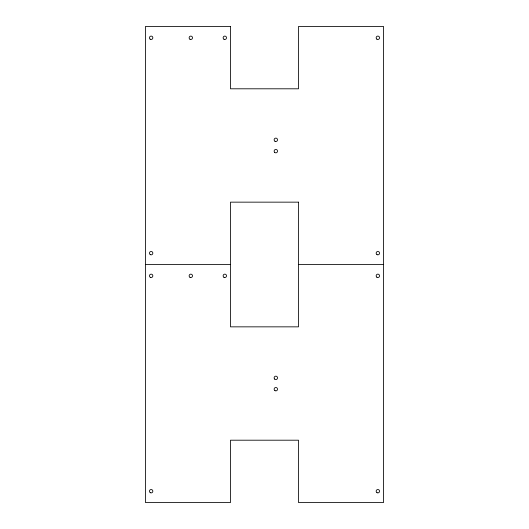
<?xml version="1.0" encoding="UTF-8"?>
<svg xmlns="http://www.w3.org/2000/svg" width="529" height="529" viewBox="0 0 529 529"><rect width="100%" height="100%" fill="white"/><g stroke="black" fill="none" stroke-linecap="round" stroke-linejoin="round"><path stroke-width="0.79" d="M145.475 264.5L230.492 264.5M298.508 264.5L383.525 264.5M230.492 26.45L145.475 26.45L145.475 502.55L230.492 502.55L230.492 440.201L298.508 440.201L298.508 502.55L383.525 502.55L383.525 26.45L298.508 26.45L298.508 88.799L230.492 88.799L230.492 26.45M298.508 202.151L230.492 202.151L230.492 326.849L298.508 326.849L298.508 202.151M150.15 39.166A1.699 1.699 0 0 0 152.835 37.949A1.699 1.699 0 0 0 150.441 36.236A1.699 1.699 0 0 0 150.15 39.166M376.866 39.166A1.699 1.699 0 0 0 379.551 37.949A1.699 1.699 0 0 0 377.157 36.236A1.699 1.699 0 0 0 376.866 39.166M377.005 254.634A1.699 1.699 0 0 0 379.558 253.166A1.699 1.699 0 0 0 377.005 251.692A1.699 1.699 0 0 0 377.005 254.634M150.296 254.634A1.699 1.699 0 0 0 152.841 253.166A1.699 1.699 0 0 0 150.296 251.692A1.699 1.699 0 0 0 150.296 254.634M189.971 39.258A1.699 1.699 0 0 0 192.516 37.784A1.699 1.699 0 0 0 189.971 36.316A1.699 1.699 0 0 0 189.971 39.258M223.972 39.258A1.699 1.699 0 0 0 226.524 37.784A1.699 1.699 0 0 0 223.972 36.316A1.699 1.699 0 0 0 223.972 39.258M274.63 152.345A1.699 1.699 0 0 0 277.48 151.585A1.699 1.699 0 0 0 275.397 149.502A1.699 1.699 0 0 0 274.63 152.345M274.987 141.283A1.699 1.699 0 0 0 277.533 139.808A1.699 1.699 0 0 0 274.987 138.333A1.699 1.699 0 0 0 274.987 141.283M150.296 277.308A1.699 1.699 0 0 0 152.841 275.834A1.699 1.699 0 0 0 150.296 274.366A1.699 1.699 0 0 0 150.296 277.308M376.866 277.216A1.699 1.699 0 0 0 379.551 275.999A1.699 1.699 0 0 0 377.157 274.286A1.699 1.699 0 0 0 376.866 277.216M377.005 492.684A1.699 1.699 0 0 0 379.558 491.216A1.699 1.699 0 0 0 377.005 489.742A1.699 1.699 0 0 0 377.005 492.684M150.296 492.684A1.699 1.699 0 0 0 152.841 491.216A1.699 1.699 0 0 0 150.296 489.742A1.699 1.699 0 0 0 150.296 492.684M189.971 277.308A1.699 1.699 0 0 0 192.516 275.834A1.699 1.699 0 0 0 189.971 274.366A1.699 1.699 0 0 0 189.971 277.308M223.972 277.308A1.699 1.699 0 0 0 226.524 275.834A1.699 1.699 0 0 0 223.972 274.366A1.699 1.699 0 0 0 223.972 277.308M274.987 390.666A1.699 1.699 0 0 0 277.533 389.192A1.699 1.699 0 0 0 274.987 387.717A1.699 1.699 0 0 0 274.987 390.666M274.63 379.062A1.699 1.699 0 0 0 277.48 378.295A1.699 1.699 0 0 0 275.397 376.212A1.699 1.699 0 0 0 274.63 379.062"/></g></svg>
